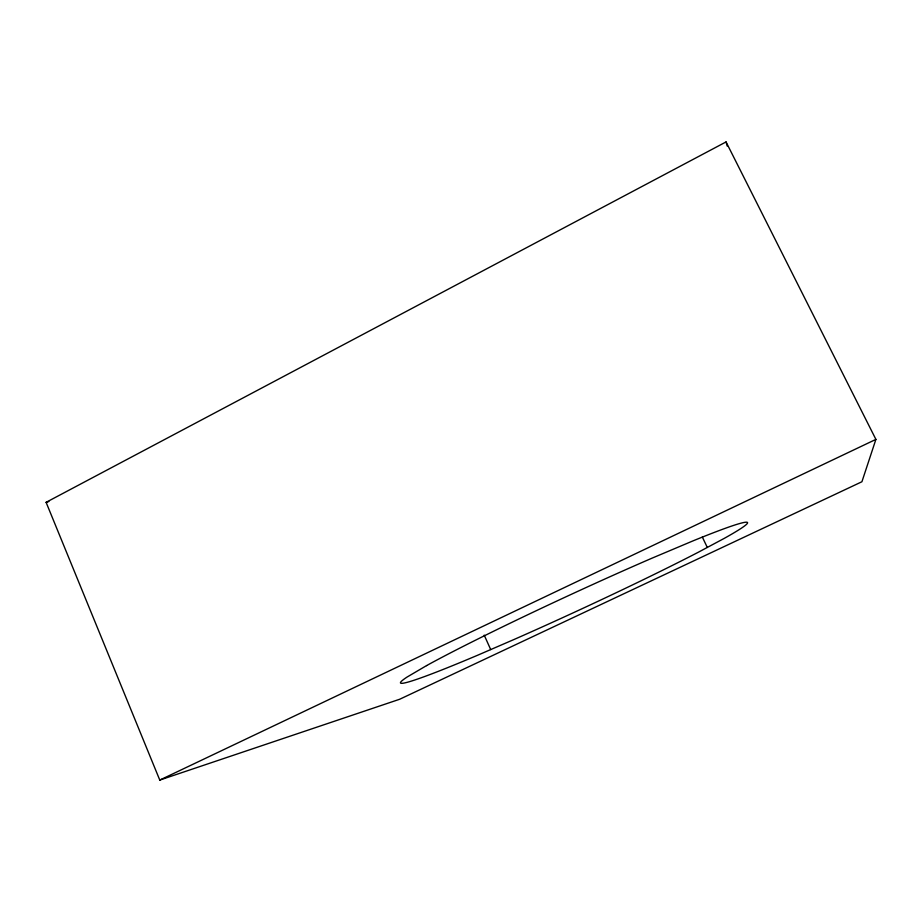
<?xml version="1.0" encoding="UTF-8"?>
<svg xmlns="http://www.w3.org/2000/svg" width="922" height="922" viewBox="0 0 922 922"><rect width="100%" height="100%" fill="white"/><g stroke="black" fill="none" stroke-linecap="round" stroke-linejoin="round"><path stroke-width="1.38" d="M875.9 439.391L861.92 481.745L399.675 699.256L159.771 780.07L46.1 502.329L726.052 141.93L875.9 439.391L159.771 780.07M46.1 502.329L48.854 501.533M702.334 537.053L707.301 547.438M484.211 635.154L490.711 649.584M726.052 141.93L727.193 146.068M426.586 665.592L407.028 677.082A191.165 8.794 -24.8 0 0 478.264 654.966L514.199 639.419A191.165 8.794 -24.8 0 0 698.807 551.978L724.081 538.471A191.165 8.794 -24.8 0 0 693.425 540.707L651.912 558.213A191.165 8.794 -24.8 0 0 426.586 665.592"/></g></svg>
